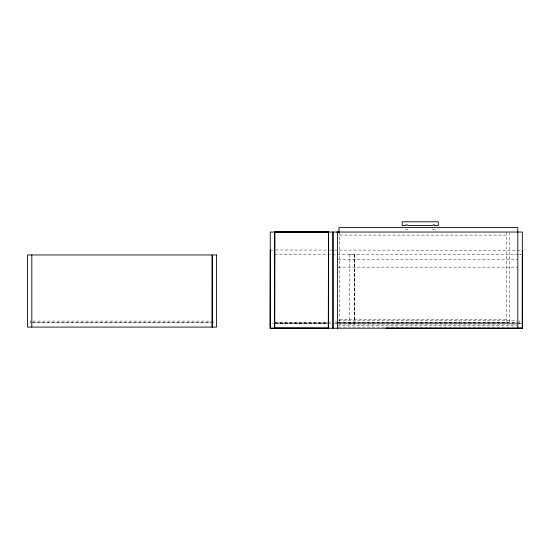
<?xml version="1.0" encoding="UTF-8"?>
<svg xmlns="http://www.w3.org/2000/svg" width="550" height="550" viewBox="0 0 550 550"><rect width="100%" height="100%" fill="white"/><g stroke="black" fill="none" stroke-linecap="round" stroke-linejoin="round"><path stroke-width="0.41" stroke-dasharray="2.75 2.06" d="M405.206 229.288L408.189 229.288M432.252 229.288L435.236 229.288M339.749 235.111L506.55 235.111M338.168 259.634L517.639 259.634M338.168 267.149L517.639 267.149M339.749 319.268L506.55 319.268M338.553 320.705L516.746 320.705M274.409 322.211L329.808 322.211L329.808 323.709L276.114 323.709M338.553 322.211L518.464 322.211M336.744 322.272L509.554 322.272L509.554 232.966M338.573 322.582L516.766 322.582M31.818 322.774L211.351 322.774M275.261 323.709L272.704 323.709L272.704 322.211M336.841 323.709L517.832 323.709M275.433 323.792L327.635 323.792M338.573 324.087L518.478 324.087M337.494 325.215L516.966 325.215M338.367 327.092L516.966 327.092M275.509 250.016L328.68 250.071M329.539 250.071L520.788 250.278M274.649 254.519L326.961 254.581M327.821 254.581L520.781 254.781M275.447 322.211L327.463 322.314M275.337 323.448L333.657 323.51M334.517 323.51L521.476 323.709M270.263 250.078L273.886 250.085M518.712 254.774L520.994 254.781M519.324 323.702L522.328 323.709M519.317 320.705L519.337 324.087M506.55 232.107L506.55 322.272M339.749 232.107L339.749 322.272M335.988 320.705L336.002 324.087M349.876 254.588L349.704 323.517L354.214 323.531L354.379 254.602L349.876 254.588M354.379 254.602L354.214 322.974L354.379 254.602M213.668 321.083L30.332 321.083L30.332 322.582L213.668 322.582L213.668 321.083"/><path stroke-width="0.82" d="M274.766 328.219L274.766 232.045L328.488 232.148M328.488 328.219L328.488 232.045L274.766 231.942L274.581 328.116L328.302 328.219L328.488 232.045M338.999 232.045L338.999 227.535L517.825 227.535L517.818 328.219L522.321 328.219L522.321 232.045L270.263 232.045L270.263 328.219L522.335 328.219L522.5 250.278M270.263 250.078L270.077 328.212L274.581 328.226M405.212 225.521L406.416 224.812A0.859 0.708 0 0 1 406.979 224.812L408.176 225.521L432.245 225.528L433.462 224.812A0.859 0.708 0 0 1 434.026 224.812L435.078 225.397M405.625 225.528L402.188 225.528L402.188 221.781L438.254 221.774L438.254 225.521L434.816 225.528M336.744 232.107L338.999 232.107M522.328 254.788L522.328 323.159M274.581 328.116L328.488 328.116M385.969 328.075L522.328 328.219M337.487 232.045L337.487 328.219M31.818 254.959L31.818 327.092M332.998 232.045L332.998 328.219L332.977 232.045M216.535 254.959L27.5 254.959L27.5 327.092L216.535 327.092L216.535 254.959M212.211 327.092L212.211 254.959L212.163 327.092"/></g></svg>
